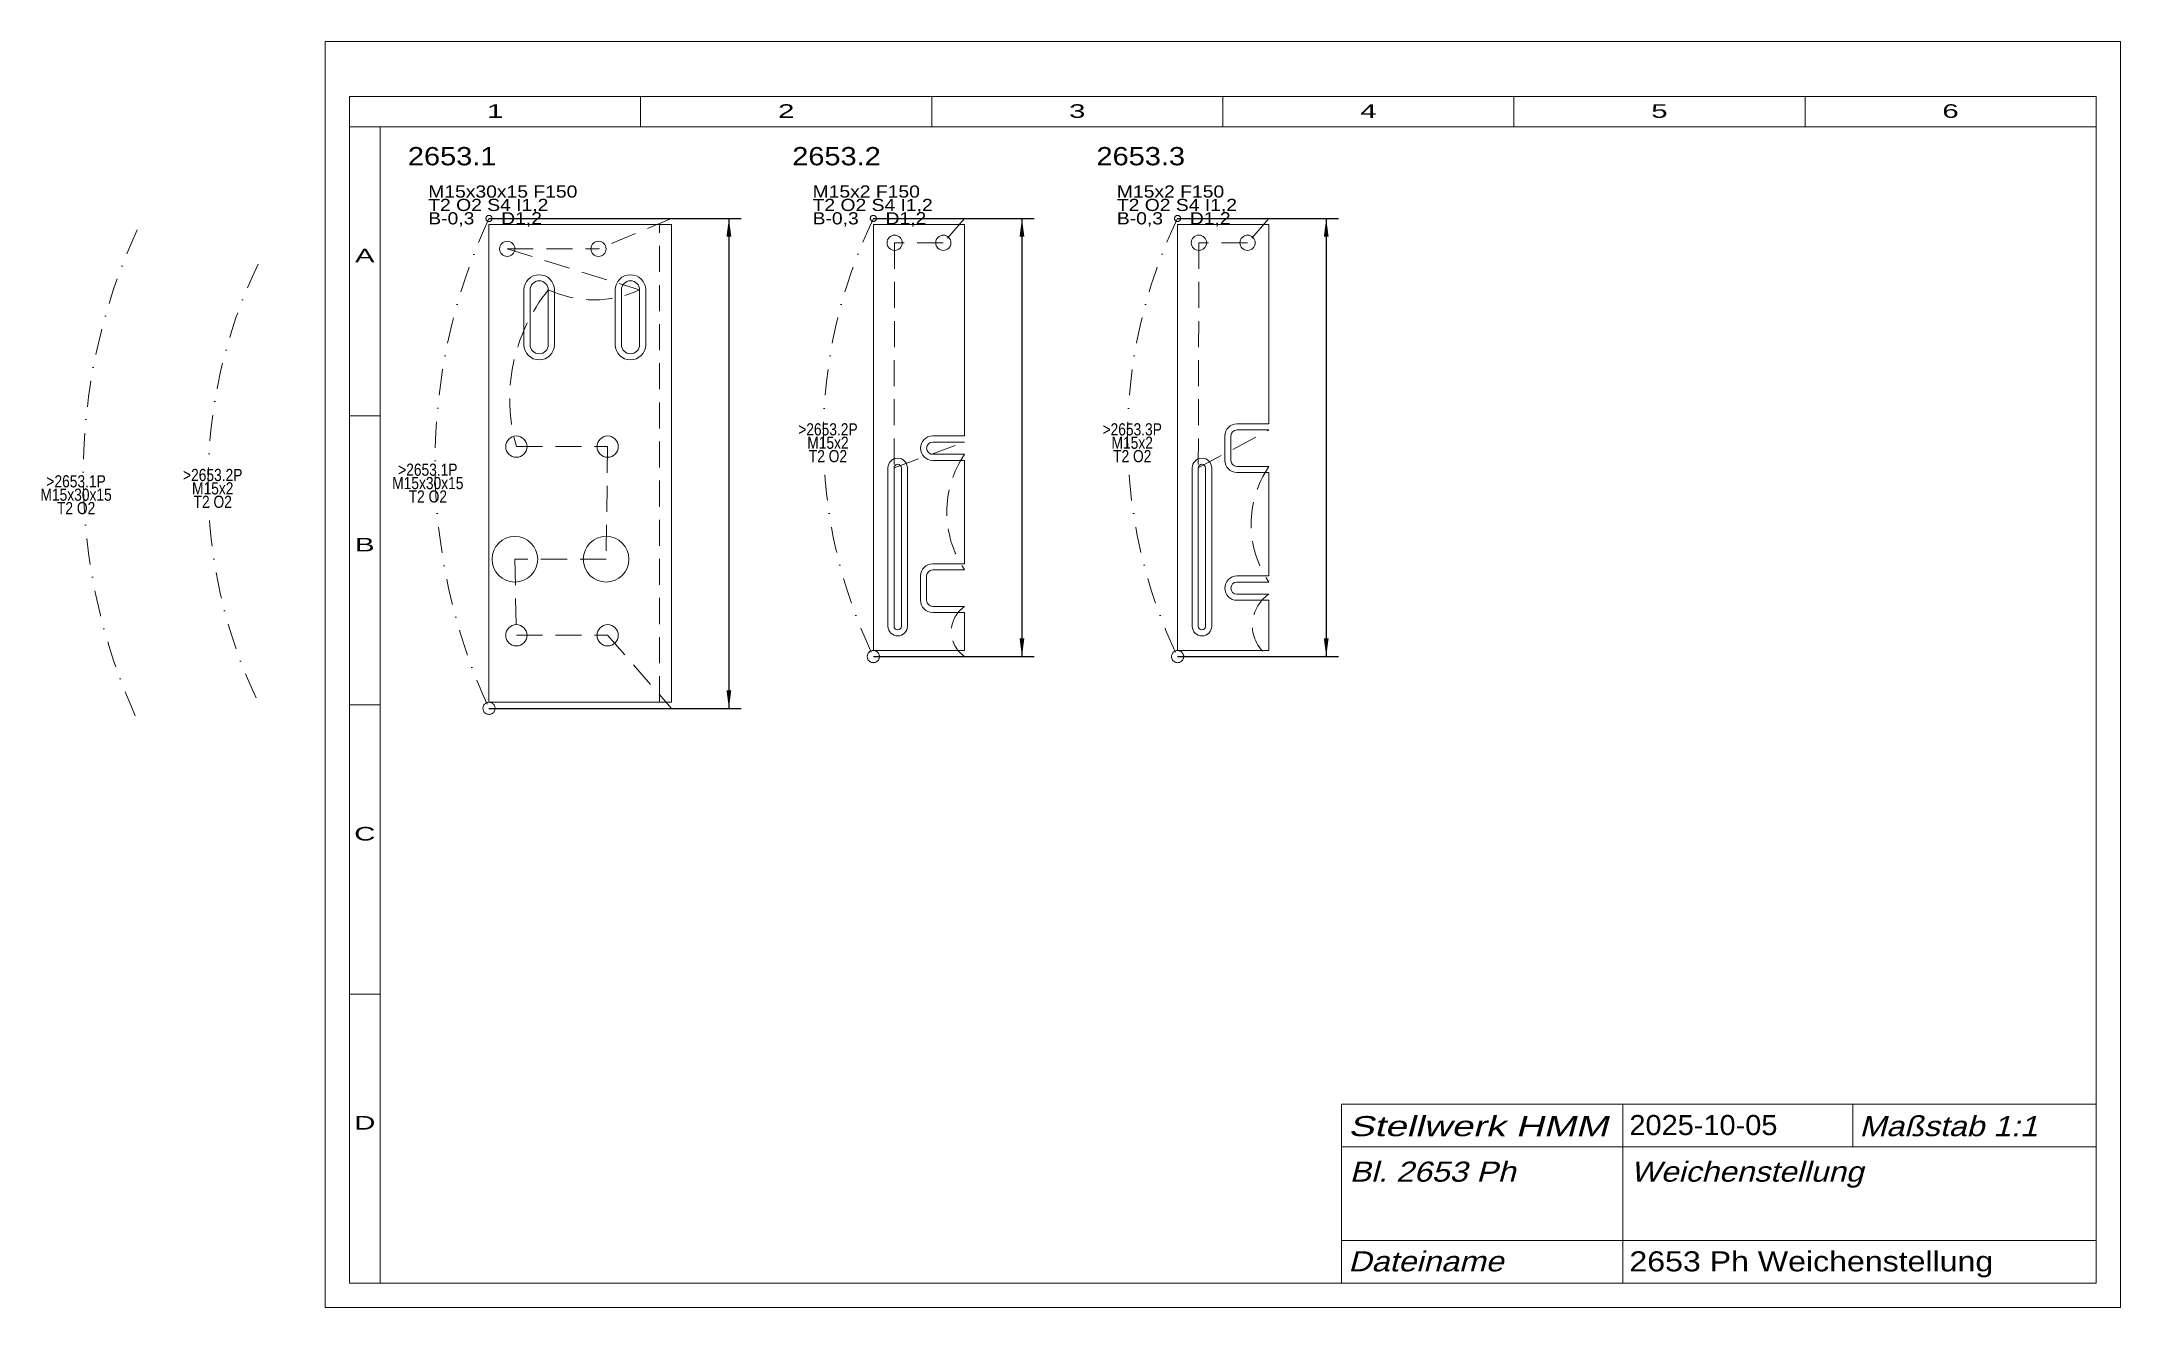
# Model space of a CAD drawing. Extents: x -46 to 296, y 1 to 209.
import ezdxf
from ezdxf.enums import TextEntityAlignment as Align

# ---------------------------------------------------------------- set-up
doc = ezdxf.new("R2010")
doc.units = 0
doc.header["$LTSCALE"] = 8.569987
for name, pattern in [('DASHDOT', [1, 0.5, -0.25, 0, -0.25]), ('DASHED', [0.75, 0.5, -0.25]), ('DIVIDE', [1.25, 0.5, -0.25, 0, -0.25, 0, -0.25]), ('HIDDEN', [0.375, 0.25, -0.125]), ('PHANTOM', [2.5, 1.25, -0.25, 0.25, -0.25, 0.25, -0.25])]:
    doc.linetypes.add(name, pattern=pattern)
for name, color, linetype, lineweight in [('2653_1 RAHMEN', 7, 'CONTINUOUS', 13), ('2653_1P', 30, 'CONTINUOUS', 13), ('2653_2 SCHIEBER UNTEN', 230, 'CONTINUOUS', 13), ('2653_2P', 34, 'CONTINUOUS', 13), ('2653_3P', 34, 'CONTINUOUS', 13), ('2653___ WEICHENSTELLUNG', 230, 'CONTINUOUS', 13), ('BEMAßUNG', 7, 'CONTINUOUS', 25), ('BESCHRIFTUNG', 7, 'CONTINUOUS', 25), ('STANDARD', 7, 'CONTINUOUS', 0)]:
    doc.layers.add(name, color=color, linetype=linetype, lineweight=lineweight)
doc.styles.add('Arial', font='arial.ttf')

# ---------------------------------------------------------------- blocks, each defined once
blk = doc.blocks.new('D122179840')
at = {"layer": 'BEMAßUNG', "color": 172}
for p, q in [((27.91, 179.94), (69.33, 179.94)), ((67.33, 179.94), (67.33, 99.44)), ((27.91, 99.44), (69.33, 99.44))]:
    blk.add_line(p, q, dxfattribs=at)
at = {"layer": 'BEMAßUNG'}
for points in [[(67.33, 179.94), (67.73, 176.97), (66.94, 176.97)], [(67.33, 99.44), (66.94, 102.42), (67.73, 102.42)]]:
    blk.add_solid(points, dxfattribs=at)
blk = doc.blocks.new('D122179072')
at = {"layer": 'BEMAßUNG', "color": 172}
for p, q in [((91.07, 179.94), (117.49, 179.94)), ((115.49, 179.94), (115.49, 107.94)), ((91.07, 107.94), (117.49, 107.94))]:
    blk.add_line(p, q, dxfattribs=at)
at = {"layer": 'BEMAßUNG'}
for points in [[(115.49, 179.94), (115.88, 176.97), (115.1, 176.97)], [(115.49, 107.94), (115.1, 110.92), (115.88, 110.92)]]:
    blk.add_solid(points, dxfattribs=at)
blk = doc.blocks.new('D635835392')
at = {"layer": 'BEMAßUNG', "color": 172}
for p, q in [((141.07, 179.94), (167.49, 179.94)), ((165.49, 179.94), (165.49, 107.94)), ((141.07, 107.94), (167.49, 107.94))]:
    blk.add_line(p, q, dxfattribs=at)
at = {"layer": 'BEMAßUNG'}
for points in [[(165.49, 179.94), (165.88, 176.97), (165.1, 176.97)], [(165.49, 107.94), (165.1, 110.92), (165.88, 110.92)]]:
    blk.add_solid(points, dxfattribs=at)

msp = doc.modelspace()

# ---------------------------------------------------------------- linework, layer by layer
at = {"layer": '2653_1 RAHMEN'}
for p, q in [((57.91, 178.94), (27.91, 178.94)), ((27.91, 178.94), (27.91, 100.44)), ((57.91, 100.44), (57.91, 178.94)), ((33.66, 168.19), (33.66, 159.19)), ((38.66, 168.19), (38.66, 159.19)), ((48.66, 159.19), (48.66, 168.19)), ((53.66, 159.19), (53.66, 168.19)), ((27.91, 100.44), (57.91, 100.44))]:
    msp.add_line(p, q, dxfattribs=at)
at = {"layer": '2653_1 RAHMEN', "linetype": 'DASHED'}
msp.add_line((55.91, 100.44), (55.91, 178.94), dxfattribs=at)
at = {"layer": '2653_1 RAHMEN'}
for centre, start, end in [((36.16, 168.19), 0, 180), ((51.16, 168.19), 0, 180), ((36.16, 159.19), 180, 360), ((51.16, 159.19), 180, 360)]:
    msp.add_arc(centre, 2.5, start, end, dxfattribs=at)
at = {"layer": '2653_1P', "linetype": 'DIVIDE'}
for p, q in [((57.91, 179.94), (27.91, 179.94)), ((27.91, 99.44), (57.91, 99.44))]:
    msp.add_line(p, q, dxfattribs=at)
at = {"layer": '2653_1P', "linetype": 'DASHED'}
for p, q in [((57.91, 179.94), (45.91, 174.94)), ((30.91, 174.94), (45.91, 174.94)), ((30.91, 174.94), (52.66, 168.19)), ((32.41, 142.44), (47.41, 142.44)), ((47.41, 142.44), (47.16, 123.94)), ((47.16, 123.94), (32.16, 123.94)), ((32.16, 123.94), (32.41, 111.44)), ((32.41, 111.44), (47.41, 111.44)), ((47.41, 111.44), (57.91, 99.44))]:
    msp.add_line(p, q, dxfattribs=at)
at = {"layer": '2653_1P'}
for p, q in [((34.66, 168.19), (34.66, 159.19)), ((37.66, 168.19), (37.66, 159.19)), ((49.66, 159.19), (49.66, 168.19)), ((52.66, 159.19), (52.66, 168.19))]:
    msp.add_line(p, q, dxfattribs=at)
at = {"layer": '2653_1P', "linetype": 'PHANTOM'}
for centre, radius in [((27.91, 179.94), 0.5), ((27.91, 99.44), 1)]:
    msp.add_circle(centre, radius, dxfattribs=at)
at = {"layer": '2653_1P'}
for centre, radius in [((30.91, 174.94), 1.25), ((45.91, 174.94), 1.25), ((32.41, 142.44), 1.75), ((47.41, 142.44), 1.75), ((32.16, 123.94), 3.75), ((47.16, 123.94), 3.75), ((32.41, 111.44), 1.75), ((47.41, 111.44), 1.75)]:
    msp.add_circle(centre, radius, dxfattribs=at)
at = {"layer": '2653_1P', "linetype": 'DASHED'}
for centre, radius, start, end in [((59.75, 150.28), 28.44, 140.9602, 195.9923), ((45.16, 184.56), 18, 245.3769, 294.6231)]:
    msp.add_arc(centre, radius, start, end, dxfattribs=at)
at = {"layer": '2653_1P'}
for centre, start, end in [((36.16, 168.19), 0, 180), ((51.16, 168.19), 0, 180), ((36.16, 159.19), 180, 360), ((51.16, 159.19), 180, 360)]:
    msp.add_arc(centre, 1.5, start, end, dxfattribs=at)
at = {"layer": '2653_2 SCHIEBER UNTEN'}
for p, q in [((106.07, 178.94), (91.07, 178.94)), ((91.07, 178.94), (91.07, 108.94)), ((106.07, 144.19), (106.07, 178.94)), ((156.07, 178.94), (141.07, 178.94)), ((141.07, 178.94), (141.07, 108.94)), ((156.07, 146.19), (156.07, 178.94)), ((100.82, 144.19), (106.07, 144.19)), ((148.82, 140.19), (148.82, 144.19)), ((150.82, 146.19), (156.07, 146.19)), ((106.07, 140.19), (100.82, 140.19)), ((106.07, 123.19), (106.07, 140.19)), ((93.47, 112.91), (93.47, 138.94)), ((96.67, 138.94), (96.67, 112.94)), ((143.47, 112.91), (143.47, 138.94)), ((146.67, 138.94), (146.67, 112.94)), ((156.07, 138.19), (150.82, 138.19)), ((156.07, 121.19), (156.07, 138.19)), ((100.82, 123.19), (106.07, 123.19)), ((98.82, 117.19), (98.82, 121.19)), ((150.82, 121.19), (156.07, 121.19)), ((156.07, 117.19), (150.82, 117.19)), ((156.07, 108.94), (156.07, 117.19)), ((106.07, 115.19), (100.82, 115.19)), ((106.07, 108.94), (106.07, 115.19)), ((91.07, 108.94), (106.07, 108.94)), ((141.07, 108.94), (156.07, 108.94))]:
    msp.add_line(p, q, dxfattribs=at)
for centre, radius, start, end in [((100.82, 142.19), 2, 90, 270), ((150.82, 144.19), 2, 90, 180), ((95.07, 138.94), 1.6, 360, 540), ((145.07, 138.94), 1.6, 360, 540), ((150.82, 140.19), 2, 180, 270), ((100.82, 121.19), 2, 90, 180), ((150.82, 119.19), 2, 90, 270), ((100.82, 117.19), 2, 180, 270), ((95.07, 112.94), 1.6, 181.2354, 359.9933), ((145.07, 112.94), 1.6, 181.2354, 359.9933)]:
    msp.add_arc(centre, radius, start, end, dxfattribs=at)
at = {"layer": '2653_2P', "linetype": 'DIVIDE'}
for p, q in [((106.07, 179.94), (91.07, 179.94)), ((91.07, 107.94), (106.07, 107.94))]:
    msp.add_line(p, q, dxfattribs=at)
at = {"layer": '2653_2P', "linetype": 'DASHED'}
for p, q in [((106.07, 179.94), (102.57, 175.94)), ((94.57, 175.94), (94.47, 138.94)), ((102.57, 175.94), (94.57, 175.94)), ((94.47, 138.94), (106.07, 143.19))]:
    msp.add_line(p, q, dxfattribs=at)
at = {"layer": '2653_2P'}
for p, q in [((100.82, 143.19), (106.07, 143.19)), ((106.07, 141.19), (100.82, 141.19)), ((94.47, 112.92), (94.47, 138.94)), ((95.67, 138.94), (95.67, 112.92)), ((99.82, 117.19), (99.82, 121.19)), ((100.82, 122.19), (106.07, 122.19)), ((106.07, 116.19), (100.82, 116.19))]:
    msp.add_line(p, q, dxfattribs=at)
at = {"layer": '2653_2P', "linetype": 'PHANTOM'}
for centre, radius in [((91.07, 179.94), 0.5), ((91.07, 107.94), 1)]:
    msp.add_circle(centre, radius, dxfattribs=at)
at = {"layer": '2653_2P'}
for centre in [(94.57, 175.94), (102.57, 175.94)]:
    msp.add_circle(centre, 1.25, dxfattribs=at)
for centre, radius, start, end in [((100.82, 142.19), 1, 90, 270), ((95.07, 138.94), 0.6, 0, 180), ((100.82, 121.19), 1, 90, 180), ((100.82, 117.19), 1, 180, 270), ((95.07, 112.92), 0.6, 180, 360)]:
    msp.add_arc(centre, radius, start, end, dxfattribs=at)
at = {"layer": '2653_2P', "linetype": 'DASHED'}
for centre, radius, start, end in [((120.04, 131.69), 16.89, 145.7768, 214.2232), ((108.87, 112.07), 4.98, 124.1224, 235.8776)]:
    msp.add_arc(centre, radius, start, end, dxfattribs=at)
at = {"layer": '2653_3P', "linetype": 'DIVIDE'}
for p, q in [((156.07, 179.94), (141.07, 179.94)), ((141.07, 107.94), (156.07, 107.94))]:
    msp.add_line(p, q, dxfattribs=at)
at = {"layer": '2653_3P', "linetype": 'DASHED'}
for p, q in [((156.07, 179.94), (152.57, 175.94)), ((144.57, 175.94), (144.47, 138.94)), ((152.57, 175.94), (144.57, 175.94)), ((144.47, 138.94), (156.07, 145.19))]:
    msp.add_line(p, q, dxfattribs=at)
at = {"layer": '2653_3P'}
for p, q in [((149.82, 140.19), (149.82, 144.19)), ((150.82, 145.19), (156.07, 145.19)), ((144.47, 112.92), (144.47, 138.94)), ((145.67, 138.94), (145.67, 112.92)), ((156.07, 139.19), (150.82, 139.19)), ((150.82, 120.19), (156.07, 120.19)), ((156.07, 118.19), (150.82, 118.19))]:
    msp.add_line(p, q, dxfattribs=at)
at = {"layer": '2653_3P', "linetype": 'PHANTOM'}
for centre, radius in [((141.07, 179.94), 0.5), ((141.07, 107.94), 1)]:
    msp.add_circle(centre, radius, dxfattribs=at)
at = {"layer": '2653_3P'}
for centre in [(144.57, 175.94), (152.57, 175.94)]:
    msp.add_circle(centre, 1.25, dxfattribs=at)
for centre, radius, start, end in [((150.82, 144.19), 1, 90, 180), ((150.82, 140.19), 1, 180, 270), ((145.07, 138.94), 0.6, 0, 180), ((150.82, 119.19), 1, 90, 270), ((145.07, 112.92), 0.6, 180, 360)]:
    msp.add_arc(centre, radius, start, end, dxfattribs=at)
at = {"layer": '2653_3P', "linetype": 'DASHED'}
for centre, radius, start, end in [((170.04, 129.69), 16.89, 145.7768, 214.2232), ((159.54, 113.07), 6.19, 124.1224, 235.8776)]:
    msp.add_arc(centre, radius, start, end, dxfattribs=at)
at = {"layer": '2653___ WEICHENSTELLUNG', "linetype": 'DASHDOT'}
for centre, radius, start, end in [((57.1, 137.79), 95.86, 155.1715, 204.8285), ((114.91, 139.69), 95.86, 155.1715, 204.8285), ((165.81, 143.94), 82.95, 154.2797, 205.7203), ((215.81, 143.94), 82.95, 154.2797, 205.7203), ((64.71, 136.44), 82.95, 154.2797, 205.7203)]:
    msp.add_arc(centre, radius, start, end, dxfattribs=at)
at = {"layer": 'STANDARD'}
for p, q in [((296, 209), (1, 209)), ((1, 209), (1, 1)), ((296, 1), (296, 209)), ((292, 200), (5, 200)), ((5, 200), (5, 195)), ((52.83, 200), (52.83, 195)), ((100.67, 200), (100.67, 195)), ((148.5, 200), (148.5, 195)), ((196.33, 200), (196.33, 195)), ((244.17, 200), (244.17, 195)), ((292, 200), (292, 195)), ((5, 195), (5, 5)), ((10, 195), (5, 195)), ((10, 195), (10, 5)), ((292, 195), (10, 195)), ((292, 5), (292, 195)), ((5, 147.5), (10, 147.5)), ((5, 100), (10, 100)), ((5, 52.5), (10, 52.5)), ((5, 5), (10, 5)), ((10, 5), (292, 5)), ((1, 1), (296, 1))]:
    msp.add_line(p, q, dxfattribs=at)
at = {"layer": 'STANDARD', "lineweight": 0}
for p, q in [((168.02, 34.4), (291.91, 34.4)), ((168.02, 34.4), (168.02, 5)), ((214.22, 34.4), (214.22, 5)), ((252.02, 34.4), (252.02, 27.4)), ((168.02, 27.4), (291.91, 27.4)), ((168.02, 12), (291.91, 12))]:
    msp.add_line(p, q, dxfattribs=at)

# ---------------------------------------------------------------- block references
at = {"layer": 'BEMAßUNG'}
for name in ['D122179840', 'D122179072', 'D635835392']:
    msp.add_blockref(name, (0, 0), dxfattribs=at)

# ---------------------------------------------------------------- texts
at = {"layer": '2653_1P', "insert": (17.93, 185.36), "char_height": 2, "attachment_point": 1, "line_spacing_factor": 0.66, "style": 'Arial'}
msp.add_mtext('\\W1.135101;M15x30x15 F150\\PT2 O2 S4 I1,2\\PB-0,3     D1,2', dxfattribs=at)
at = {"layer": '2653_2P', "insert": (81.09, 185.36), "char_height": 2, "attachment_point": 1, "line_spacing_factor": 0.66, "style": 'Arial'}
msp.add_mtext('\\W1.135100;M15x2 F150\\PT2 O2 S4 I1,2\\PB-0,3     D1,2', dxfattribs=at)
at = {"layer": '2653_3P', "insert": (131.09, 185.36), "char_height": 2, "attachment_point": 1, "line_spacing_factor": 0.66, "style": 'Arial'}
msp.add_mtext('\\W1.135100;M15x2 F150\\PT2 O2 S4 I1,2\\PB-0,3     D1,2', dxfattribs=at)
at = {"layer": '2653___ WEICHENSTELLUNG', "char_height": 2, "attachment_point": 5, "line_spacing_factor": 0.66, "style": 'Arial'}
for s, insert in [('\\W0.810845;>2653.2P\\PM15x2\\PT2 O2', (83.61, 143.07)), ('\\W0.810845;>2653.3P\\PM15x2\\PT2 O2', (133.61, 143.07)), ('\\W0.810845;>2653.1P\\PM15x30x15\\PT2 O2', (-39.94, 134.53)), ('\\W0.810845;>2653.2P\\PM15x2\\PT2 O2', (-17.49, 135.57)), ('\\W0.810845;>2653.1P\\PM15x30x15\\PT2 O2', (17.86, 136.44))]:
    msp.add_mtext(s, dxfattribs=dict(at, insert=insert))
at = {"layer": 'BESCHRIFTUNG', "linetype": 'HIDDEN', "style": 'Arial', "width": 1.135138}
for s, p in [('2653.1', (14.58, 191.67)), ('2653.2', (77.74, 191.67)), ('2653.3', (127.74, 191.67))]:
    msp.add_text(s, height=3, dxfattribs=at).set_placement(p, align=Align.TOP_LEFT)
at = {"layer": 'BESCHRIFTUNG', "style": 'Arial', "oblique": 15}
for s, width, p in [('Stellwerk HMM', 1.375804, (169.11, 32.44)), ('Maßstab 1:1', 1.143719, (253.11, 32.44)), ('Bl. 2653 Ph', 1.143717, (169.33, 24.96)), ('Weichenstellung', 1.130193, (215.53, 24.96)), ('Dateiname', 1.143709, (169.11, 10.22))]:
    msp.add_text(s, height=3.3, dxfattribs=dict(at, width=width)).set_placement(p, align=Align.TOP_LEFT)
at = {"layer": 'BESCHRIFTUNG', "style": 'Arial'}
for s, width, p in [('2025-10-05', 1.031837, (215.31, 32.62)), ('2653 Ph Weichenstellung', 1.143738, (215.31, 10.22))]:
    msp.add_text(s, height=3.3, dxfattribs=dict(at, width=width)).set_placement(p, align=Align.TOP_LEFT)
at = {"layer": 'STANDARD', "style": 'Arial'}
for s, width, p in [('1', 1.547923, (28.92, 196.47)), ('2', 1.547922, (76.75, 196.47)), ('3', 1.547923, (124.58, 196.47)), ('4', 1.547923, (172.42, 196.47)), ('5', 1.547922, (220.25, 196.47)), ('6', 1.547923, (268.08, 196.47)), ('A', 1.547987, (7.5, 172.72)), ('B', 1.547987, (7.5, 125.22)), ('C', 1.548103, (7.5, 77.72)), ('D', 1.548104, (7.5, 30.22))]:
    msp.add_text(s, height=2.23, dxfattribs=dict(at, width=width)).set_placement(p, align=Align.CENTER)

doc.saveas('drawing.dxf')
